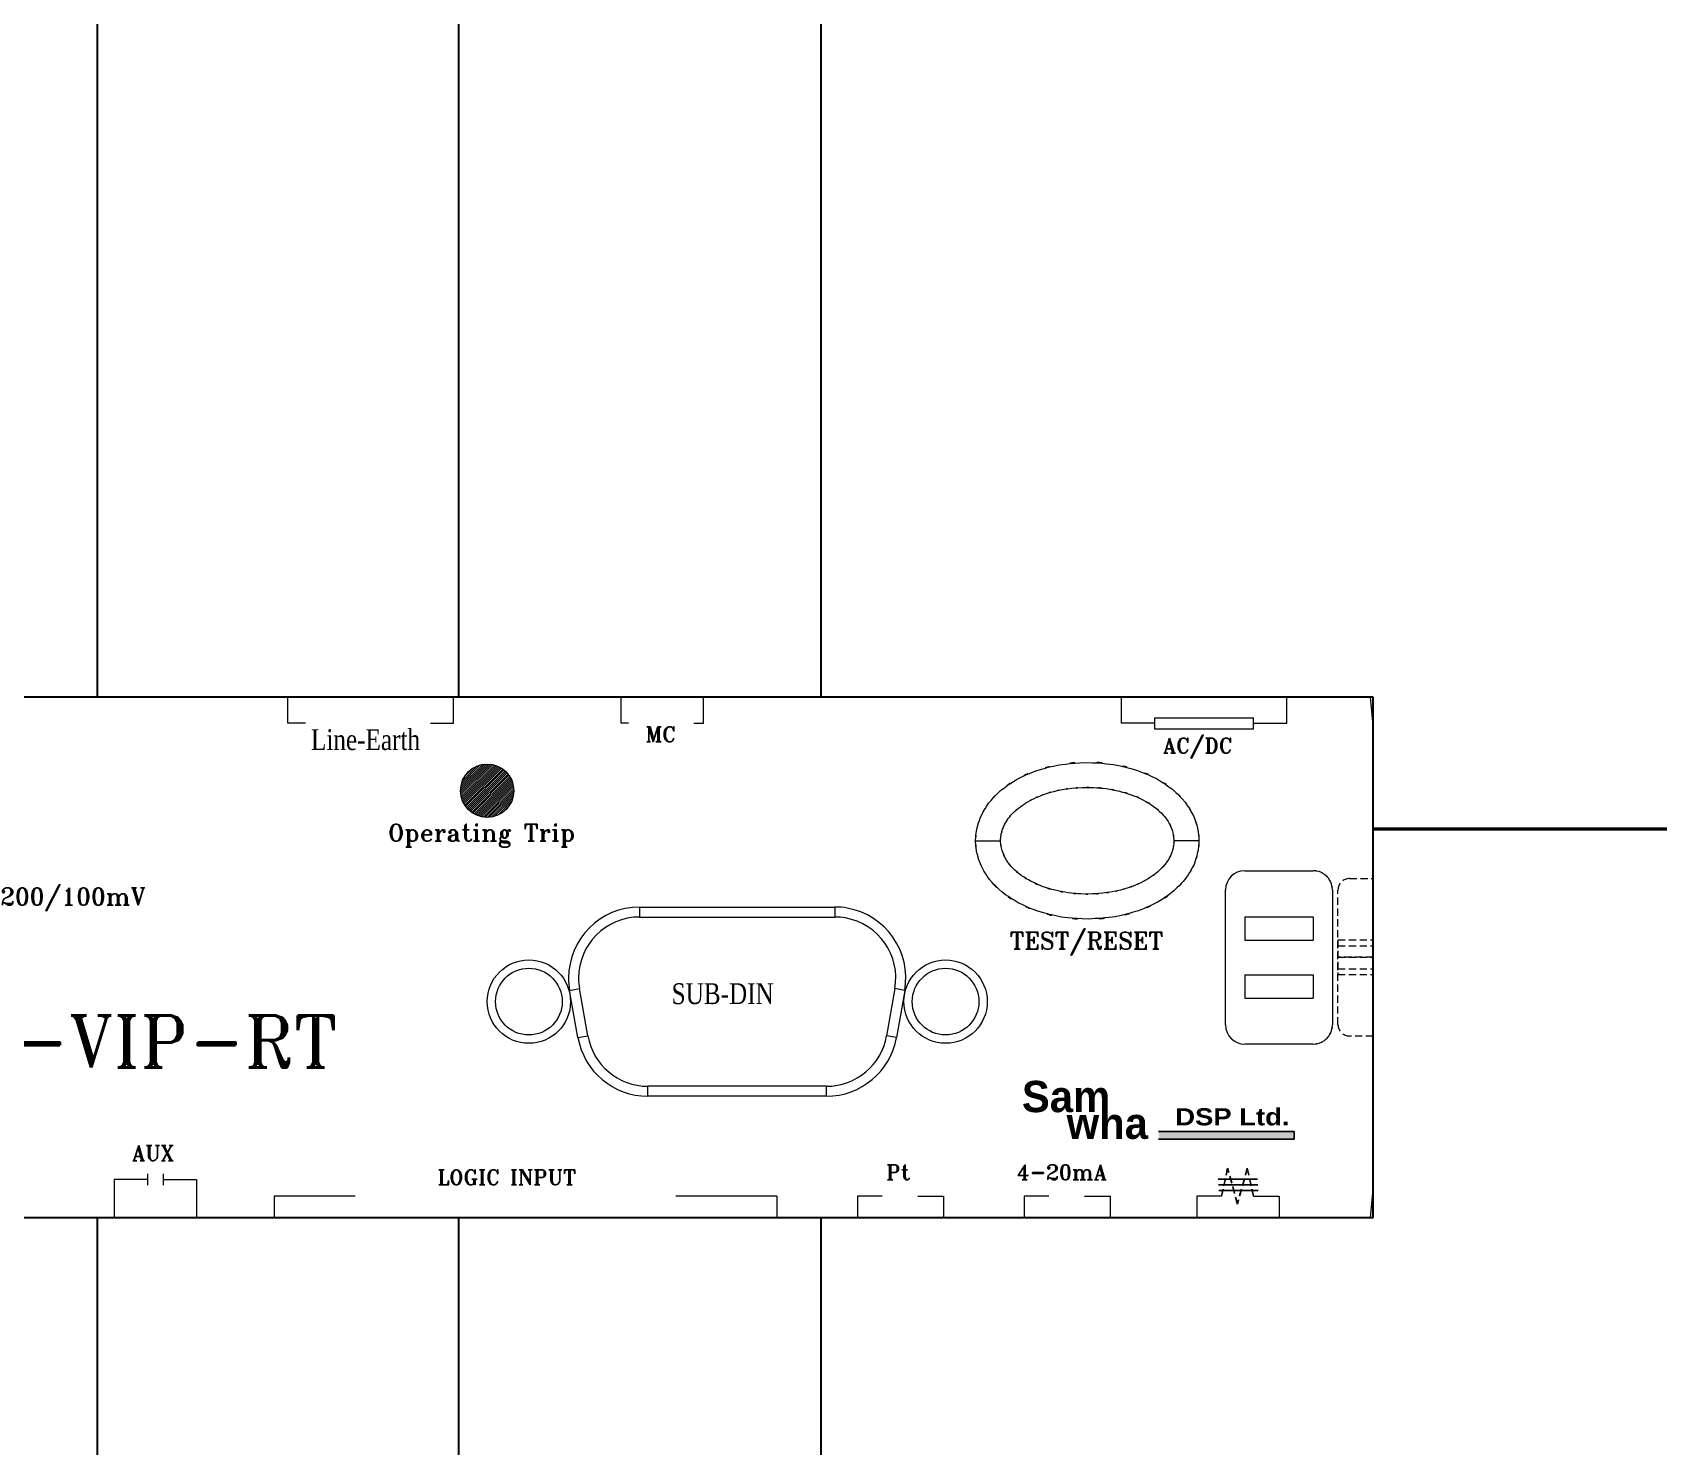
# Model space of a CAD drawing. Header units: millimetres. Extents: x 107 to 2900, y 85 to 3996.
# Drawn here: x 2034.9 to 2091, y 421.8 to 470.6 of the extents above; entities that cross this region are included whole.
import ezdxf

# ---------------------------------------------------------------- set-up
doc = ezdxf.new("R2010")
doc.units = ezdxf.units.MM
doc.linetypes.add('DASHED2', pattern=[0.375, 0.25, -0.125])
doc.layers.add('70', color=7, linetype='Continuous')
doc.styles.add('SS', font='batang.ttc', dxfattribs={"width": 0.8})
doc.styles.get("Standard").update_dxf_attribs({"font": 'BareunDotumPro1.ttf'})
doc.styles.add('STYLE2', font='romant.shx')

msp = doc.modelspace()

# ---------------------------------------------------------------- hatches: boundary and pattern name
msp.add_hatch(color=5).paths.add_polyline_path([(2073.737, 432.438), (2073.737, 432.704), (2078.409, 432.704), (2078.409, 432.438)])
at = {"layer": '70', "lineweight": 20}
h = msp.add_hatch(dxfattribs=at)
h.set_pattern_fill('ANSI31', color=3, scale=0.399168, style=0)
h.set_pattern_definition([(45, (-56.588187, 10305.209733), (-0.03528179995, 0.03528179995), [])])
h.paths.add_polyline_path([(2049.669, 444.449, 1), (2051.508, 444.449, 1)])

# ---------------------------------------------------------------- linework, layer by layer
at = {"color": 0, "lineweight": 30}
for p, q in [((2037.141, 493.276), (2037.141, 462.053)), ((2049.615, 447.668), (2049.615, 493.276)), ((2062.089, 493.276), (2062.089, 447.668)), ((2037.141, 462.053), (2037.141, 447.668)), ((2037.141, 454.641), (2037.141, 447.668)), ((2062.089, 454.641), (2062.089, 447.668)), ((2037.141, 429.737), (2037.141, 403.054)), ((2049.615, 390.58), (2049.615, 429.737)), ((2062.089, 429.737), (2062.089, 403.054))]:
    msp.add_line(p, q, dxfattribs=at)
at = {"color": 7, "lineweight": 30}
for p, q in [((2081.132, 447.668), (2020.044, 447.668)), ((2081.132, 429.737), (2081.132, 447.668)), ((2020.044, 429.737), (2081.132, 429.737))]:
    msp.add_line(p, q, dxfattribs=at)
at = {"color": 7, "lineweight": 15}
for p, q in [((2067.426, 442.725), (2068.288, 442.725)), ((2075.127, 442.725), (2074.265, 442.725)), ((2055.843, 440.44), (2062.573, 440.44)), ((2055.843, 440.44), (2055.843, 440.095)), ((2055.843, 440.095), (2062.573, 440.095)), ((2062.573, 440.44), (2062.573, 440.095)), ((2053.432, 437.567), (2053.772, 437.627)), ((2053.719, 435.939), (2053.432, 437.567)), ((2054.059, 435.999), (2053.772, 437.627)), ((2064.644, 437.627), (2064.358, 435.999)), ((2064.984, 437.567), (2064.644, 437.627)), ((2064.984, 437.567), (2064.697, 435.939)), ((2053.719, 435.939), (2054.059, 435.999)), ((2064.697, 435.939), (2064.358, 435.999)), ((2062.286, 434.261), (2056.13, 434.261)), ((2056.13, 433.917), (2056.13, 434.261)), ((2062.286, 433.917), (2056.13, 433.917)), ((2062.286, 433.917), (2062.286, 434.261))]:
    msp.add_line(p, q, dxfattribs=at)
at = {"color": 7, "lineweight": 0}
for p, q in [((2076.706, 441.692), (2079.065, 441.692)), ((2076.045, 436.374), (2076.045, 441.031)), ((2079.726, 441.031), (2079.726, 436.374)), ((2076.706, 440.096), (2079.065, 440.096)), ((2076.706, 439.297), (2079.065, 439.297)), ((2076.706, 438.1), (2079.065, 438.1)), ((2076.706, 437.302), (2079.065, 437.302)), ((2079.065, 435.713), (2076.706, 435.713))]:
    msp.add_line(p, q, dxfattribs=at)
at = {"color": 5}
for p, q in [((2073.737, 432.704), (2078.409, 432.704)), ((2078.409, 432.438), (2073.737, 432.438)), ((2078.409, 432.704), (2078.409, 432.438))]:
    msp.add_line(p, q, dxfattribs=at)
at = {"color": 7, "linetype": 'DASHED2'}
for p, q in [((2075.903, 430.467), (2076.116, 431.432)), ((2076.455, 430.2), (2076.116, 431.432)), ((2076.794, 431.432), (2076.455, 430.2)), ((2077.007, 430.467), (2076.794, 431.432))]:
    msp.add_line(p, q, dxfattribs=at)
at = {"color": 7}
for p, q in [((2076.468, 431.053), (2075.79, 431.053)), ((2076.474, 430.86), (2075.795, 430.86)), ((2076.493, 430.667), (2075.815, 430.667)), ((2077.146, 431.053), (2076.468, 431.053)), ((2077.152, 430.86), (2076.474, 430.86)), ((2077.171, 430.667), (2076.493, 430.667))]:
    msp.add_line(p, q, dxfattribs=at)
at = {"color": 3, "lineweight": 15}
msp.add_circle((2050.588, 444.449), 0.919, dxfattribs=at)
at = {"color": 7, "lineweight": 15}
for centre, radius in [((2052.025, 437.178), 1.437), ((2066.392, 437.178), 1.437), ((2052.025, 437.178), 1.149), ((2066.392, 437.178), 1.149)]:
    msp.add_circle(centre, radius, dxfattribs=at)
for points, knots in [([(2081.04, 447.668), (2081.04, 447.665), (2081.039, 447.664), (2081.037, 447.664), (2081.035, 447.664), (2081.034, 447.665), (2081.034, 447.668), (2081.034, 447.669), (2081.035, 447.671), (2081.037, 447.671), (2081.039, 447.671), (2081.04, 447.669), (2081.04, 447.668)], [0, 0, 0, 0, 1, 1, 1, 2, 2, 2, 3, 3, 3, 4, 4, 4, 4]), ([(2067.426, 442.725), (2067.455, 443.215), (2067.402, 442.563), (2067.453, 443.052), (2067.643, 443.791), (2067.356, 442.815), (2067.596, 443.54), (2067.989, 444.27), (2067.434, 443.315), (2067.874, 444.017), (2068.475, 444.695), (2067.646, 443.817), (2068.288, 444.456), (2069.092, 445.047), (2067.999, 444.29), (2068.834, 444.836), (2069.833, 445.312), (2068.487, 444.71), (2069.507, 445.137), (2070.696, 445.473), (2069.101, 445.061), (2070.304, 445.343), (2071.689, 445.499), (2069.839, 445.333), (2071.23, 445.426), (2072.638, 445.354), (2070.763, 445.494), (2072.167, 445.357), (2073.39, 445.09), (2071.769, 445.482), (2072.978, 445.16), (2074.017, 444.744), (2072.647, 445.332), (2073.663, 444.866), (2074.518, 444.328), (2073.399, 445.076), (2074.223, 444.493), (2074.883, 443.858), (2074.029, 444.729), (2074.65, 444.057), (2075.107, 443.358), (2074.529, 444.309), (2074.939, 443.581), (2075.193, 442.86), (2074.886, 443.832), (2075.093, 443.096), (2075.158, 442.541), (2075.09, 443.282), (2075.127, 442.725)], [0, 0, 0, 0, 1, 1, 1, 2, 2, 2, 3, 3, 3, 4, 4, 4, 5, 5, 5, 6, 6, 6, 7, 7, 7, 8, 8, 8, 9, 9, 9, 10, 10, 10, 11, 11, 11, 12, 12, 12, 13, 13, 13, 14, 14, 14, 15, 15, 15, 16, 16, 16, 16]), ([(2068.288, 442.725), (2068.294, 442.898), (2068.283, 442.668), (2068.294, 442.84), (2068.32, 443.026), (2068.282, 442.779), (2068.313, 442.964), (2068.362, 443.159), (2068.293, 442.9), (2068.347, 443.093), (2068.422, 443.293), (2068.319, 443.028), (2068.399, 443.225), (2068.499, 443.424), (2068.362, 443.161), (2068.467, 443.357), (2068.592, 443.552), (2068.422, 443.294), (2068.552, 443.486), (2068.703, 443.677), (2068.499, 443.425), (2068.654, 443.612), (2068.83, 443.797), (2068.593, 443.553), (2068.772, 443.734), (2068.974, 443.913), (2068.703, 443.677), (2068.908, 443.852), (2069.136, 444.022), (2068.83, 443.798), (2069.061, 443.964), (2069.317, 444.127), (2068.974, 443.913), (2069.233, 444.07), (2069.52, 444.225), (2069.135, 444.023), (2069.425, 444.172), (2069.743, 444.316), (2069.317, 444.128), (2069.638, 444.266), (2069.987, 444.395), (2069.52, 444.227), (2069.871, 444.35), (2070.255, 444.465), (2069.742, 444.317), (2070.128, 444.425), (2070.556, 444.522), (2069.984, 444.397), (2070.414, 444.487), (2070.895, 444.563), (2070.253, 444.468), (2070.735, 444.534), (2071.275, 444.58), (2070.554, 444.526), (2071.095, 444.561), (2071.694, 444.566), (2070.896, 444.569), (2071.494, 444.559), (2072.15, 444.509), (2071.276, 444.587), (2071.931, 444.52), (2072.617, 444.4), (2071.705, 444.573), (2072.387, 444.434), (2073.049, 444.244), (2072.172, 444.511), (2072.826, 444.3), (2073.416, 444.052), (2072.635, 444.397), (2073.216, 444.127), (2073.729, 443.826), (2073.054, 444.241), (2073.554, 443.92), (2073.99, 443.565), (2073.421, 444.052), (2073.838, 443.676), (2074.189, 443.26), (2073.738, 443.829), (2074.064, 443.392), (2074.306, 442.913), (2074.007, 443.563), (2074.213, 443.067), (2074.311, 442.557), (2074.209, 443.241), (2074.265, 442.725)], [0, 0, 0, 0, 1, 1, 1, 2, 2, 2, 3, 3, 3, 4, 4, 4, 5, 5, 5, 6, 6, 6, 7, 7, 7, 8, 8, 8, 9, 9, 9, 10, 10, 10, 11, 11, 11, 12, 12, 12, 13, 13, 13, 14, 14, 14, 15, 15, 15, 16, 16, 16, 17, 17, 17, 18, 18, 18, 19, 19, 19, 20, 20, 20, 21, 21, 21, 22, 22, 22, 23, 23, 23, 24, 24, 24, 25, 25, 25, 26, 26, 26, 27, 27, 27, 28, 28, 28, 28]), ([(2075.127, 442.725), (2075.098, 442.235), (2075.152, 442.887), (2075.1, 442.399), (2074.91, 441.659), (2075.196, 442.635), (2074.957, 441.911), (2074.564, 441.18), (2075.12, 442.136), (2074.679, 441.433), (2074.078, 440.755), (2074.907, 441.634), (2074.265, 440.994), (2073.461, 440.403), (2074.554, 441.161), (2073.718, 440.615), (2072.721, 440.138), (2074.066, 440.741), (2073.046, 440.313), (2071.857, 439.977), (2073.451, 440.389), (2072.248, 440.107), (2070.863, 439.951), (2072.714, 440.118), (2071.323, 440.024), (2069.914, 440.097), (2071.789, 439.957), (2070.385, 440.094), (2069.163, 440.361), (2070.784, 439.968), (2069.575, 440.291), (2068.536, 440.706), (2069.906, 440.118), (2068.89, 440.585), (2068.035, 441.122), (2069.154, 440.375), (2068.33, 440.958), (2067.67, 441.592), (2068.523, 440.721), (2067.903, 441.393), (2067.446, 442.093), (2068.024, 441.142), (2067.614, 441.869), (2067.36, 442.59), (2067.666, 441.619), (2067.46, 442.355), (2067.395, 442.909), (2067.463, 442.169), (2067.426, 442.725)], [0, 0, 0, 0, 1, 1, 1, 2, 2, 2, 3, 3, 3, 4, 4, 4, 5, 5, 5, 6, 6, 6, 7, 7, 7, 8, 8, 8, 9, 9, 9, 10, 10, 10, 11, 11, 11, 12, 12, 12, 13, 13, 13, 14, 14, 14, 15, 15, 15, 16, 16, 16, 16]), ([(2074.265, 442.725), (2074.258, 442.552), (2074.27, 442.783), (2074.259, 442.61), (2074.233, 442.425), (2074.271, 442.671), (2074.24, 442.487), (2074.191, 442.292), (2074.26, 442.551), (2074.205, 442.358), (2074.131, 442.158), (2074.234, 442.422), (2074.154, 442.226), (2074.054, 442.027), (2074.191, 442.289), (2074.086, 442.094), (2073.961, 441.898), (2074.131, 442.157), (2074, 441.965), (2073.85, 441.774), (2074.054, 442.026), (2073.899, 441.839), (2073.723, 441.654), (2073.96, 441.898), (2073.78, 441.717), (2073.579, 441.538), (2073.85, 441.773), (2073.645, 441.599), (2073.417, 441.428), (2073.723, 441.653), (2073.492, 441.487), (2073.236, 441.324), (2073.579, 441.538), (2073.32, 441.38), (2073.034, 441.226), (2073.418, 441.427), (2073.128, 441.279), (2072.81, 441.135), (2073.236, 441.323), (2072.915, 441.185), (2072.566, 441.055), (2073.033, 441.224), (2072.682, 441.101), (2072.298, 440.986), (2072.811, 441.134), (2072.425, 441.026), (2071.997, 440.928), (2072.569, 441.053), (2072.139, 440.964), (2071.658, 440.888), (2072.3, 440.983), (2071.818, 440.917), (2071.278, 440.871), (2071.999, 440.924), (2071.458, 440.89), (2070.859, 440.885), (2071.658, 440.882), (2071.058, 440.891), (2070.403, 440.942), (2071.276, 440.863), (2070.622, 440.93), (2069.935, 441.05), (2070.849, 440.877), (2070.166, 441.017), (2069.505, 441.206), (2070.382, 440.94), (2069.727, 441.15), (2069.137, 441.399), (2069.918, 441.054), (2069.337, 441.323), (2068.823, 441.624), (2069.499, 441.209), (2068.998, 441.53), (2068.564, 441.885), (2069.132, 441.398), (2068.715, 441.774), (2068.363, 442.19), (2068.815, 441.622), (2068.489, 442.058), (2068.247, 442.538), (2068.546, 441.887), (2068.34, 442.383), (2068.242, 442.893), (2068.344, 442.209), (2068.288, 442.725)], [0, 0, 0, 0, 1, 1, 1, 2, 2, 2, 3, 3, 3, 4, 4, 4, 5, 5, 5, 6, 6, 6, 7, 7, 7, 8, 8, 8, 9, 9, 9, 10, 10, 10, 11, 11, 11, 12, 12, 12, 13, 13, 13, 14, 14, 14, 15, 15, 15, 16, 16, 16, 17, 17, 17, 18, 18, 18, 19, 19, 19, 20, 20, 20, 21, 21, 21, 22, 22, 22, 23, 23, 23, 24, 24, 24, 25, 25, 25, 26, 26, 26, 27, 27, 27, 28, 28, 28, 28]), ([(2055.843, 440.44), (2054.491, 440.44), (2053.395, 439.344), (2053.395, 437.992), (2053.395, 437.85), (2053.407, 437.707), (2053.432, 437.567)], [0, 0, 0, 0, 1, 1, 1, 2, 2, 2, 2]), ([(2055.843, 440.095), (2054.681, 440.095), (2053.74, 439.154), (2053.74, 437.992), (2053.74, 437.87), (2053.75, 437.747), (2053.772, 437.627)], [0, 0, 0, 0, 1, 1, 1, 2, 2, 2, 2]), ([(2064.984, 437.567), (2065.219, 438.899), (2064.33, 440.168), (2062.998, 440.403), (2062.858, 440.428), (2062.716, 440.44), (2062.573, 440.44)], [0, 0, 0, 0, 1, 1, 1, 2, 2, 2, 2]), ([(2064.644, 437.627), (2064.846, 438.771), (2064.082, 439.862), (2062.938, 440.063), (2062.817, 440.085), (2062.696, 440.095), (2062.573, 440.095)], [0, 0, 0, 0, 1, 1, 1, 2, 2, 2, 2]), ([(2081.136, 431.376), (2081.136, 431.373), (2081.135, 431.372), (2081.132, 431.372), (2081.13, 431.372), (2081.128, 431.373), (2081.128, 431.376), (2081.128, 431.377), (2081.13, 431.379), (2081.132, 431.379), (2081.135, 431.379), (2081.136, 431.377), (2081.136, 431.376)], [0, 0, 0, 0, 1, 1, 1, 2, 2, 2, 3, 3, 3, 4, 4, 4, 4]), ([(2081.04, 429.737), (2081.04, 429.736), (2081.039, 429.734), (2081.037, 429.734), (2081.035, 429.734), (2081.034, 429.736), (2081.034, 429.737), (2081.034, 429.739), (2081.035, 429.741), (2081.037, 429.741), (2081.039, 429.741), (2081.04, 429.739), (2081.04, 429.737)], [0, 0, 0, 0, 1, 1, 1, 2, 2, 2, 3, 3, 3, 4, 4, 4, 4])]:
    msp.add_open_spline(points, degree=3, knots=knots, dxfattribs=at)
for points in [[(2081.132, 446.702), (2081.105, 447.025), (2081.073, 447.346), (2081.037, 447.668)], [(2053.719, 435.939), (2053.925, 434.77), (2054.942, 433.917), (2056.13, 433.917)], [(2054.059, 435.999), (2054.235, 434.994), (2055.109, 434.261), (2056.13, 434.261)], [(2062.286, 434.261), (2063.307, 434.261), (2064.181, 434.994), (2064.358, 435.999)], [(2062.286, 433.917), (2063.475, 433.917), (2064.491, 434.77), (2064.697, 435.939)], [(2081.037, 429.737), (2081.073, 430.059), (2081.105, 430.38), (2081.132, 430.703)]]:
    msp.add_open_spline(points, degree=3, dxfattribs=at)
at = {"color": 7, "lineweight": 0}
for points in [[(2079.726, 441.031), (2079.691, 441.34), (2079.755, 440.931), (2079.694, 441.236), (2079.565, 441.518), (2079.752, 441.15), (2079.6, 441.42), (2079.39, 441.649), (2079.682, 441.357), (2079.454, 441.566), (2079.183, 441.719), (2079.552, 441.531), (2079.269, 441.66), (2078.965, 441.722), (2079.373, 441.657), (2079.065, 441.692)], [(2079.065, 435.713), (2079.373, 435.748), (2078.965, 435.683), (2079.269, 435.745), (2079.552, 435.874), (2079.183, 435.687), (2079.454, 435.839), (2079.682, 436.049), (2079.39, 435.756), (2079.6, 435.985), (2079.752, 436.255), (2079.565, 435.887), (2079.694, 436.169), (2079.755, 436.474), (2079.691, 436.065), (2079.726, 436.374)]]:
    msp.add_open_spline(points, degree=3, knots=[0, 0, 0, 0, 1, 1, 1, 2, 2, 2, 3, 3, 3, 4, 4, 4, 5, 5, 5, 5], dxfattribs=at)
for points in [[(2076.706, 441.692), (2076.341, 441.692), (2076.045, 441.396), (2076.045, 441.031)], [(2076.045, 436.374), (2076.045, 436.009), (2076.341, 435.713), (2076.706, 435.713)]]:
    msp.add_open_spline(points, degree=3, dxfattribs=at)
at = {"layer": '70', "lineweight": 15}
for p, q in [((2043.715, 446.777), (2043.715, 447.668)), ((2049.425, 446.777), (2049.425, 447.668)), ((2055.21, 446.777), (2055.21, 447.668)), ((2058.047, 446.777), (2058.047, 447.668)), ((2072.451, 446.777), (2072.451, 447.668)), ((2078.162, 446.777), (2078.162, 447.668)), ((2044.326, 446.777), (2043.715, 446.777)), ((2048.635, 446.777), (2049.425, 446.777)), ((2055.465, 446.777), (2055.21, 446.777)), ((2057.717, 446.777), (2058.047, 446.777)), ((2073.601, 446.777), (2072.451, 446.777)), ((2073.601, 446.965), (2077.013, 446.965)), ((2073.601, 446.575), (2073.601, 446.965)), ((2077.013, 446.575), (2077.013, 446.965)), ((2077.013, 446.777), (2078.162, 446.777)), ((2077.013, 446.575), (2073.601, 446.575)), ((2038.883, 431.243), (2038.883, 430.853)), ((2039.421, 431.243), (2039.421, 430.853)), ((2037.733, 431.041), (2037.733, 429.737)), ((2038.883, 431.041), (2037.733, 431.041)), ((2039.421, 431.041), (2040.57, 431.041)), ((2040.571, 431.041), (2040.571, 429.737)), ((2043.247, 430.467), (2043.247, 429.737)), ((2046.04, 430.467), (2043.247, 430.467)), ((2060.575, 430.467), (2057.087, 430.467)), ((2060.575, 430.467), (2060.575, 429.737)), ((2064.208, 430.467), (2063.36, 430.467)), ((2063.36, 430.467), (2063.36, 429.737)), ((2065.436, 430.467), (2066.321, 430.467)), ((2066.321, 430.467), (2066.321, 429.737)), ((2069.955, 430.467), (2069.106, 430.467)), ((2069.106, 430.467), (2069.106, 429.737)), ((2071.183, 430.467), (2072.068, 430.467)), ((2072.068, 430.467), (2072.068, 429.737)), ((2075.903, 430.467), (2075.054, 430.467)), ((2075.054, 430.467), (2075.054, 429.737)), ((2077.007, 430.467), (2077.892, 430.467)), ((2077.892, 430.467), (2077.892, 429.737))]:
    msp.add_line(p, q, dxfattribs=at)
at = {"layer": '70', "color": 1, "linetype": 'ByBlock', "lineweight": 50}
msp.add_line((2081.132, 443.134), (2116.368, 443.134), dxfattribs=at)
at = {"layer": '70', "linetype": 'DASHED2', "lineweight": 15}
for p, q in [((2080.319, 441.421), (2081.132, 441.421)), ((2081.132, 435.713), (2081.132, 441.7)), ((2079.92, 436.391), (2079.92, 441.022)), ((2079.92, 439.305), (2081.132, 439.305)), ((2079.92, 439.305), (2079.92, 438.108)), ((2079.92, 439.106), (2081.132, 439.106)), ((2081.132, 439.305), (2081.132, 438.108)), ((2081.132, 438.706), (2079.92, 438.706)), ((2079.92, 438.706), (2081.132, 438.706)), ((2079.92, 438.307), (2081.132, 438.307)), ((2079.92, 438.108), (2081.132, 438.108)), ((2081.132, 435.992), (2080.319, 435.992))]:
    msp.add_line(p, q, dxfattribs=at)
at = {"layer": '70', "lineweight": 13}
for p, q in [((2076.706, 440.096), (2076.706, 439.297)), ((2079.065, 440.096), (2079.065, 439.297)), ((2076.706, 438.1), (2076.706, 437.302)), ((2079.065, 438.1), (2079.065, 437.302))]:
    msp.add_line(p, q, dxfattribs=at)
at = {"layer": '70', "linetype": 'DASHED2', "lineweight": 15}
for centre, start, end in [((2080.319, 441.022), 90, 180), ((2080.319, 436.391), 180, 270)]:
    msp.add_arc(centre, 0.399, start, end, dxfattribs=at)

# ---------------------------------------------------------------- texts
at = {"color": 0, "style": 'SS', "width": 0.8}
for s, p in [('Line-Earth', (2044.514, 445.851)), ('SUB-DIN', (2056.947, 437.093))]:
    msp.add_text(s, height=0.7185, dxfattribs=at).set_placement(p)
at = {"color": 0, "style": 'STYLE2'}
for s, height, p in [('MC', 0.5202, (2056.046, 446.134)), ('AC/DC', 0.5202, (2073.894, 445.745)), ('Operating Trip', 0.59339, (2047.171, 442.704)), ('200/100mV', 0.5934, (2033.799, 440.503)), ('TEST/RESET', 0.5934, (2068.603, 438.983)), ('DSP-VIP-RT', 1.7888, (2029.342, 434.913)), ('AUX', 0.5202, (2038.353, 431.695)), ('LOGIC INPUT', 0.52019, (2048.88, 430.865)), ('Pt', 0.5202, (2064.347, 431.035)), ('4-20mA', 0.5202, (2068.851, 431.035))]:
    msp.add_text(s, height=height, dxfattribs=at).set_placement(p)
at = {"color": 20, "insert": (2069.023, 434.446), "char_height": 1.07775, "width": 3.87296, "attachment_point": 1}
msp.add_mtext('{\\fPump Demi Bold LET|b0|i0|c0|p2;Sam}', dxfattribs=at)
at = {"color": 5, "insert": (2070.566, 433.523), "char_height": 1.07775, "width": 3.87296, "attachment_point": 1}
msp.add_mtext('{\\fPump Demi Bold LET|b0|i0|c0|p2;wha}', dxfattribs=at)
at = {"color": 0, "insert": (2074.31, 433.504), "char_height": 0.59115, "width": 10.51796, "attachment_point": 1}
msp.add_mtext('{\\fArial Black|b0|i0|c0|p34;DSP Ltd.}', dxfattribs=at)

doc.saveas('drawing.dxf')
